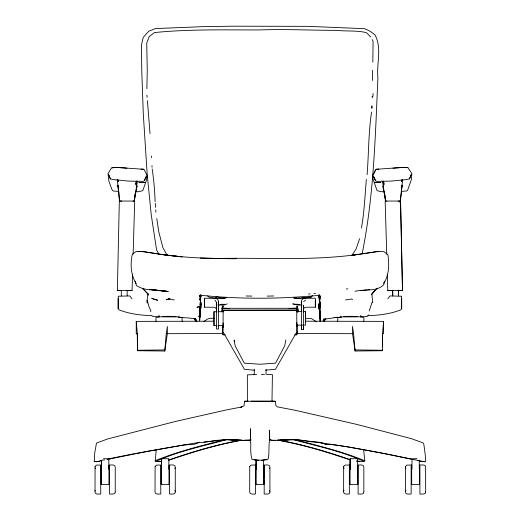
<?xml version="1.0" encoding="UTF-8"?>
<svg xmlns="http://www.w3.org/2000/svg" width="520" height="520" viewBox="0 0 520 520"><rect width="100%" height="100%" fill="white"/><g stroke="black" fill="none" stroke-linecap="round" stroke-linejoin="round"><path stroke-width="0.78" d="M109.155 484.432L109.174 465.069L109.187 484.432L101.237 484.432L101.251 465.049L101.257 465.634M169.175 484.432L169.195 465.069L169.208 484.432L161.258 484.432L161.272 465.049L161.278 465.634M216.392 325.715L216.431 328.998L218.478 329.075L218.504 325.605M216.392 312.046L216.379 302.231L214.89 299.995M218.504 326.086L218.498 301.308L217.834 299.468L216.236 298.37L204.522 298.226L204.542 307.216L214.37 307.262L215.56 307.794L216.372 309.088M255.905 479.018L255.918 465.049L255.905 484.432L263.855 484.432L263.855 479.954M255.938 484.432L255.938 479.915M263.822 478.589L263.842 465.25M303.492 312.026L303.511 309.036L304.467 307.645L305.819 307.236L315.322 307.216L315.361 298.226L304.142 298.298L302.029 299.468L301.366 301.308L301.392 329.355L303.472 329.381L303.472 325.715M349.83 479.018L349.85 465.049L349.837 484.432L357.786 484.432L357.786 479.954M349.863 484.432L349.869 479.915M357.754 478.589L357.773 465.348M372.593 80.541L372.606 70.343M367.841 315.647C378.957 315.308 390.455 314.022 400.816 309.81L401.661 308.646L401.596 296.218L390.052 295.939L387.862 298.76M411.671 479.915L411.671 484.432M411.638 479.018L411.651 465.049M419.588 479.954L419.588 484.432L411.638 484.432L411.658 466.102M419.556 478.589L419.569 465.056L419.575 465.66M204.522 298.226L204.542 307.216M315.322 307.216L315.347 300.177M305.292 321.204L383.611 321.373L383.617 333.781L382.551 333.457L382.46 346.697M101.251 465.459L101.237 484.432M161.272 465.459L161.258 484.432M216.431 311.714L214 311.714L213.947 322.14L214.019 325.592L216.444 325.579M223.08 322.927L223.061 327.685L223.165 310.213L296.738 310.173L296.836 326.222L296.79 322.309M223.119 311.825L223.125 310.239L296.738 310.173L296.68 311.344M272.181 401.232L275.334 401.245L275.88 405.541L277.316 406.861L294.788 410.189L356.558 424.359L411.229 438.613L422.962 442.832L423.911 444.626L425.23 454.863L425.737 461.409L424.86 461.832C392.678 455.312 360.139 448.461 327.496 443.768C314.977 442.228 302.497 439.686 289.861 439.562C283.108 439.134 276.237 441.396 269.588 439.751L269.328 430.151L269.724 442.228L269.074 442.956M401.674 298.441L401.661 308.646M137.852 333.775L136.24 333.781L136.247 321.373L213.759 321.204M201.338 306.858L199.966 311.37L201.156 303.843L200.089 311.24L200.947 302.296L199.836 316.407L200.109 306.481L200.025 314.158L198.855 316.647L200.025 314.158L200.109 306.481M214 311.714L214.019 325.592M296.953 311.48L296.745 308.302M412.029 458.712L411.905 469.378M101.595 460.33L101.51 469.196L101.608 460.33M164.762 351.019L166.283 333.502L167.362 326.476L167.369 333.365L164.762 351.019L137.456 350.721L137.299 333.093L136.247 321.373M107.029 459.491L150.234 450.808L195.254 443.034L205.484 442.163L216.483 440.356L228.078 439.498L244.133 440.466L249.281 440.271L250.51 439.849L250.601 428.727L250.517 440.979L250.139 442.228L250.803 443.112C250.725 448.5 250.419 454.318 252.05 459.42L261.404 460.285L267.325 459.706L268.3 458.621L268.86 453.915L269.106 443.677M319.761 306.663L319.995 316.017L319.761 306.663L319.839 314.158L320.632 316.823L319.839 314.158L318.714 303.771L320.067 314.997M372.834 62.264L373.1 41.398L372.093 39.514M101.504 469.378L101.608 460.239M161.525 469.378L161.649 458.712L161.531 469.196L161.629 458.712L168.811 458.712L168.916 469.378M218.498 301.308L218.465 311.402M254.202 374.901L254.267 369.181M256.172 469.378L256.276 460.239M266.019 374.348L266.078 369.35M301.399 311.402L301.366 301.308M350.097 469.378L350.22 458.712L357.39 458.712L357.494 469.378M225.329 334.854L223.113 334.841L222.586 333.522L222.742 325.598M199.972 311.857L199.986 311.311L199.933 312.93M271.973 401.947L272.409 374.647L266.838 374.504M117.358 290.251L118.898 290.589M303.095 311.532L305.526 311.526L305.494 325.097L296.589 325.15M119.327 201.058L117.358 290.576L121.323 290.576M152.016 315.647C140.901 315.308 129.402 314.022 119.041 309.81L118.196 308.646L118.261 296.218L129.805 295.939L131.995 298.76M146.868 88.673L147.264 70.317L146.725 43.108L149.214 36.556L154.447 32.578C189.378 29.016 224.517 30.017 259.597 29.939C285.363 29.003 311.103 30.342 336.863 30.362C346.658 31.473 356.798 30.264 366.392 32.649L370.754 37.005M363.838 321.38L363.928 317.558C355.426 315.971 346.281 315.809 337.799 317.681L337.707 321.477M132.542 274.437L132.067 290.563L126.887 290.583M133.133 254.274L134.693 201.052L133.133 201.045M199.791 317.779L199.888 314.548M199.686 320.938L199.881 314.886M371.793 108.147L371.878 105.775M372.151 97.884L372.203 96.304M199.817 315.224L199.647 319.846L200.031 312.514M104.683 459.869C101.075 459.81 97.877 462.514 94.263 461.572L94.712 452.953L96.492 443.047L107.653 438.951L175.565 421.421L225.933 410.04L241.833 406.939L240.519 407.505M178.952 317.681L179.036 316.173M297.031 324.779L296.738 330.128L297.271 333.522L296.745 334.841L294.528 334.854M161.811 461.136L157.267 461.63L155.214 461.11L156.208 449.839M383.611 321.373L382.558 333.093L382.401 350.721L355.095 351.019L352.488 333.365L352.495 326.476L353.574 333.502L355.095 351.019M371.911 108.082L372.047 106.463M372.847 96.759L373.113 93.522M221.871 311.974L222.339 306.592L222.02 308.769M371.566 112.119C368.387 132.873 368.791 153.888 367.081 174.701M372.781 302.62L371.859 294.236L374.978 290.355L371.28 294.736L377.306 288.23M400.212 202.274L402.656 179.634M166.9 333.691L222.586 333.522L222.658 332.781L223.113 334.841M360.711 316.732L360.854 315.283M400.107 203.151L402.044 186.192L402.844 185.666L401.557 185.159M361.459 228.033C364.293 211.958 364.995 195.631 366.327 179.387M248.047 401.245L244.536 401.251L244.036 405.893L240.604 407.433M136.292 181.175L135.941 184.366L136.838 181.5M136.318 181.175L135.941 184.366L136.78 181.5M134.251 201.13L137.384 181.044M134.206 201.344L135.304 193.33L134.297 201.233M200.759 295.302L200.48 297.297L201.181 295.132M200.525 294.834L199.764 300.163L200.59 294.911M150.69 311.766L150.839 310.707L149.013 306.826L147.212 300.365L147.738 302.178M222.658 308.262L223.002 306.007L222.553 308.347M147.154 175.584L146.53 179.972L142.785 190.651L138.619 191.698L135.59 191.789M222.586 333.522L223.119 330.128L222.865 325.539M223.002 306.007L222.521 308.548M226.083 297.369L225.959 298.11L219.291 298.636L210.093 297.362L208.78 297.024L207.675 295.854M200.746 295.815L200.48 297.297L200.766 295.607M285.825 339.944L284.739 345.787L275.574 363.142L259.954 364.247L244.29 363.155L235.15 345.865L234.058 339.996L234.806 341.4M296.745 334.841L297.05 333.469M135.466 193.687L137.169 186.095L136.142 185.978M362.219 253.377C373.913 195.631 375.278 136.363 377.916 77.681C376.376 63.596 382.226 47.996 374.972 34.905C371.839 32.389 368.16 29.679 364.195 28.678L307.99 26.338L231.959 26.195L202.501 26.676L155.467 28.574L148.752 31.18L143.227 37.427L141.466 45.058L141.778 71.325L143.292 113.789L147.141 173.83L151.222 214.721L156.618 250.107L159.016 254.267M200.304 295.38L199.979 296.738L200.375 295.295M279.806 440.375L297.329 439.589M359.567 238.7L356.232 248.722L352.014 255.333M372.125 302.178L369.181 311.038M402.168 179.342L401.466 181.525L402.304 179.582M409.468 178.912L411.281 174.46L409.468 178.912L406.244 179.602L391.313 181.097L376.441 181.369L375.414 180.615L373.646 176.683L375.492 180.369M269.295 439.862L269.471 439.433M385.56 201.233L382.473 181.044M324.084 318.702L323.076 320.899L324.259 319.228L337.441 317.272L334.048 317.473L341.062 317.226M383.721 283.524C389.194 274.969 389.35 264.413 387.875 254.69L383.935 251.7L378.969 251.355L351.871 255.327L378.969 251.355M384.267 191.789L381.238 191.698L377.072 190.651L373.328 179.972L372.554 175.89L376.051 169.299L378.736 169.097M372.554 175.89L374.01 177.411L372.554 175.89L375.486 170.034M144.365 180.369L146.211 176.683L144.443 180.615L143.416 181.369L128.544 181.097L113.614 179.602L110.39 178.912L108.576 174.46L110.39 178.912M94.263 461.572L94.491 461.136M325.468 318.611L324.116 321.139L325.507 318.454M324.24 321.353L325.786 318.565M296.719 332.014L275.438 369.317L265.61 370.13M368.498 314.951L367.783 316.095L366.6 316.543L360.366 316.68M155.214 461.11L155.558 460.571C177.886 451.445 201.318 445.731 224.582 439.725M383.929 282.321L384.696 281.183L383.675 284.784C376.382 292.136 364.273 288.886 355.01 291.324M345.534 299.949L351.566 299.039L352.612 299.468M200.174 295.113L199.381 296.192L201.006 295.295C240.162 299.306 279.78 299.072 318.942 295.347L320.671 296.179M147.31 175.89L145.847 177.411L147.31 175.89L144.372 170.034L143.806 169.299L141.122 169.097M312.488 295.614L311.123 297.122L300.541 298.63L293.904 298.11L296.881 298.545M95.01 491.094L95.492 490.613M174.785 468.416L175.266 467.935M269.432 468.416L269.913 467.935M343.61 491.094L344.091 490.613M405.412 491.094L405.893 490.613M216.756 296.582L215.657 297.622L216.911 296.992L220.422 297.622M143.806 169.299L115.486 167.336L111.456 168.071L108.004 173.674L109.012 181.701L112.327 190.417L113.341 191.009L118.749 191.38M303.635 301.646L305.572 300.17M136.312 186.686L137.169 186.095M203.899 321.451L207.799 318.89L210.093 318.298L214.097 318.292M101.777 460.382L99.145 461.539L95.726 461.565M199.29 442.195L194.669 444.229L183.391 445.049L135.817 453.466M170.027 298.636L166.16 299.761L168.311 299.039L174.35 299.949M226.233 439.771C202.858 446.108 178.769 451.132 156.559 461.097L158.067 461.701L161.258 461.376M296.231 297.752L294.944 298.266L293.872 297.459M227.227 303.875L224.133 305.026L217.815 305.071M363.233 461.584L364.793 461.038L363.603 449.332M168.532 460.083C192.309 451.757 216.58 444.568 241.404 440.167M168.994 460.174C192.888 451.971 217.172 444.587 242.067 440.147M266.208 459.531L261.534 460.272M136.24 333.781L137.306 333.457L137.456 350.721M108.245 459.257L110.89 458.458M167.453 299.403L169.383 298.825M118.3 185.159L117.013 185.666L118.456 186.186M368.069 289.77L369.506 289.393M111.553 458.257L134.27 453.681M287.365 439.764L281.288 440.44M137.826 251.368L143.852 251.719L161.967 254.488L182.111 256.847L164.886 254.989L143.852 251.719L137.826 251.368L135.948 251.68L132.314 254.183C130.195 263.881 130.702 274.924 136.142 283.543M219.863 304.584L224.835 304.311L221 304.363L222.125 304.226M346.3 289.022L347.9 288.841M289.003 308.653L294.996 308.165L296.601 308.581M357.565 254.488C310.278 261.105 262.431 257.374 214.87 258.531L234.078 258.7M360.822 290.563L367.263 289.861M269.197 439.913L270.413 439.784L272.019 440.518L275.19 440.219M251.238 439.998L243.952 440.18M308.49 294.021L310.043 293.885M313.931 293.54L315.49 293.404M393.029 168.129L404.372 167.336L407.921 167.667L411.853 173.674L411.424 179.472L407.531 190.417L406.517 191.009L401.109 191.38M376.051 169.299L404.372 167.336L407.921 167.667M304.291 297.596L311.123 297.122L302.413 297.635L304.291 297.596L301.522 297.297M111.937 167.667L115.486 167.336L126.828 168.129M203.892 441.968L227.89 439.608L241.059 440.076M278.428 440.102L297.55 439.354M280.852 440.018L297.408 439.309M383.715 185.978L382.688 186.095L384.391 193.687M300.463 297.921L294.944 298.266L294.06 297.206M297.739 304.226L295.029 304.311L300.001 304.584M162.597 316.875L176.085 316.894M343.772 316.894L357.26 316.875M290.57 439.693L296.342 439.537L310.798 441.812L318.416 442.111M267.215 296.108L273.689 295.984M137.267 350.253L164.886 349.934M134.459 201.058L119.294 201.058L121.726 201.058M400.959 290.589L402.5 290.576L400.569 201.058L385.164 201.052L386.731 254.28M386.724 201.045L385.398 201.058M218.062 325.565L223.73 325.539M251.192 401.238L275.334 401.245M244.536 401.251L246.974 401.238M392.971 290.583L387.79 290.563L387.316 274.437M397.735 290.583L402.5 290.576L400.53 201.058L398.132 201.058M222.15 311.415L222.281 308.302M218.049 311.708L223.717 311.695M296.615 311.545L301.47 311.538M121.225 290.57L117.358 290.576L132.06 290.57L127.419 290.563M222.15 308.302L296.972 308.302M305.539 318.286L311.747 318.714L316.219 321.666M247.162 401.206L272.701 401.206M103.46 458.712L108.062 458.712M412.938 458.712L417.027 458.712M393.211 290.563L387.79 290.563L402.5 290.576L397.859 290.57M297.2 332.781L297.271 333.522L352.957 333.691M256.685 374.472L247.344 374.875L247.39 401.629M261.372 374.485L264.498 374.498M302.048 305.071L297.239 305.052L292.663 303.862M424.099 461.546L420.901 461.519L417.606 460.337M401.401 186.186L402.044 186.192M161.967 254.488C186.667 258.043 211.653 258.603 236.574 258.707M354.972 349.934L382.59 350.253M223.561 308.25L229.359 308.418M246.175 295.984L251.843 296.094M200.233 258.057L222.385 258.544M226.935 439.66L240.058 440.297M159.432 316.706L153.257 316.543L152.081 316.095M226.583 439.666L238.576 440.486M178.393 317.382L188.253 317.928L195.611 318.929L196.879 321.796L195.52 318.474M254.508 370.201L244.426 369.324L223.151 332.02M319.137 442.293L326.326 444.392L333.496 444.788L347.016 446.713L384.625 453.531L412.925 459.466M219.797 297.889L224.341 298.188L223.028 297.603M150.501 289.478L159.347 290.641L149.786 289.413M356.616 461.019L359.775 461.279M356.726 461.195L361.862 461.708L363.356 461.13C341.022 451.035 316.764 446.017 293.183 439.608M157.729 290.511L168.071 291.519L150.183 289.361M254.131 459.966L258.531 460.479M293.391 303.959L294.846 304.161M277.257 440.135C302.101 444.412 326.287 451.828 350.129 459.914M278.109 440.089C302.764 444.36 326.833 451.542 350.447 459.765M165.613 291.506L161.889 290.908L168.071 291.519C157.703 289.296 145.665 291.7 136.454 285.591L135.167 281.183M319.943 442.169L326.326 444.392M293.858 439.244C317.616 445.77 341.776 451.152 364.618 460.72L364.793 461.038M168.513 255.625L166.536 254.248L162.877 247.54L158.802 231.92L156.767 218.536M405.412 467.935L405.893 468.416M343.61 467.935L344.091 468.416M269.432 490.613L269.913 491.094M174.785 490.613L175.266 491.094M95.01 467.935L95.492 468.416M147.134 303.056L146.946 301.164L148.005 294.281L148.18 295.146L147.654 293.351L148.031 294.06L142.851 288.606M148.031 294.06L142.642 288.405M319.131 296.309L318.877 295.99L319.813 305.351L319.371 297.173M194.136 318.338L195.858 321.477M319.014 295.25L320.236 307.97L319.261 295.783L319.813 305.351L319.189 297.063M250.367 439.524L250.51 439.849M117.552 179.582L118.391 181.525L117.689 179.342M195.78 321.288L194.545 318.377L195.826 321.718M319.885 311.337L320.132 321.341L319.937 311.48L318.396 306.566L319.885 311.337L320.106 319.195M383.019 181.5L383.916 184.366L383.565 181.175L383.916 184.366L383.078 181.5M319.442 295.061L320.138 297.7L319.586 295.36M297.668 310.408L297.043 307.723L297.589 312.078M297.635 310.017L296.92 306.209L297.772 312.097M298.207 310.934L297.525 306.592L297.993 311.974M117.812 186.192L118.866 193.069L117.202 179.634M385.658 201.344L384.553 193.33L385.606 201.13M159.003 315.283L159.146 316.732M319.124 294.964L320.177 305.87L319.209 295.464M119.594 201.597L118.768 193.037L119.574 201.506M146.906 95.049L147.121 97.435M147.413 100.62L150.013 133.595M319.105 294.723L320.125 306.527M155.103 201.714C154.772 190.658 153.816 179.738 152.159 168.844M155.227 203.327L155.545 207.363M155.734 209.781L155.922 212.206M151.379 156.026L151.476 157.625M151.964 165.64L152.061 167.239M340.828 316.173L340.906 317.681M320.177 317.194L320.255 318.656L319.8 311.493M297.096 324.805L297.271 333.522M182.156 321.477L182.058 317.681C173.576 315.809 164.43 315.971 155.928 317.558L156.019 321.38M411.651 465.049L411.658 465.634M303.511 309.036L303.466 305.188L303.472 329.381M419.211 460.239L419.296 469.378M301.36 325.605L301.392 329.355M263.478 460.239L263.562 469.378M108.791 458.712L108.895 469.378M357.773 465.81L357.773 465.406M305.546 322.355L305.526 311.526M263.842 465.53L263.822 484.432M419.575 465.966L419.556 484.432M357.773 465.966L357.754 484.432M216.379 302.231L216.392 326.021M118.183 298.441L118.196 308.646M127.147 290.206L127.147 295.861M121.303 290.206L121.303 295.861M392.71 290.206L392.71 295.861L392.71 290.206M398.554 290.206L398.554 295.861L398.554 290.206M101.588 460.298L101.523 469.014L101.595 460.298M161.629 458.712L161.551 469.014L161.629 458.712M256.262 460.298L256.197 469.014L256.262 460.298M350.2 458.712L350.11 469.196L350.22 458.712M256.262 460.33L256.178 469.196L256.276 460.33M200.739 296.289L200.05 305.351L200.987 295.99L200.739 296.289M95.076 466.492L95.01 492.031C95.192 494.851 98.956 493.942 100.744 494L100.744 465.029L96.466 465.101L95.076 466.492M115.245 492.031C115.056 494.851 111.293 493.942 109.512 494L109.512 465.029C111.293 465.094 115.056 464.178 115.245 467.006L115.245 492.031M155.097 466.492L155.031 492.031C155.214 494.851 158.977 493.942 160.765 494L160.765 465.029L156.488 465.101L155.097 466.492M175.266 492.031C175.084 494.851 171.321 493.942 169.533 494L169.533 465.029C171.321 465.094 175.084 464.178 175.266 467.006L175.266 492.031M249.743 466.492L249.678 492.031C249.86 494.851 253.624 493.942 255.411 494L255.411 465.029L251.134 465.101L249.743 466.492M269.913 492.031C269.724 494.851 265.967 493.942 264.18 494L264.18 465.029C265.967 465.094 269.724 464.178 269.913 467.006L269.913 492.031M343.675 466.492L343.61 492.031C343.791 494.851 347.555 493.942 349.343 494L349.343 465.029L345.066 465.101L343.675 466.492M363.844 492.031C363.656 494.851 359.892 493.942 358.104 494L358.104 465.029C359.892 465.094 363.656 464.178 363.844 467.006L363.844 492.031M405.476 466.492L405.412 492.031C405.594 494.851 409.357 493.942 411.144 494L411.144 465.029L406.868 465.101L405.476 466.492M425.646 492.031C425.457 494.851 421.7 493.942 419.913 494L419.913 465.029C421.7 465.094 425.457 464.178 425.646 467.006L425.646 492.031M199.739 306.527L197.061 307.262L199.739 306.527M144.957 182.39L139.009 182.526L144.957 182.39M380.848 182.526L374.901 182.39L380.848 182.526M157.625 300.228L151.873 298.5L157.625 300.228M320.112 299.26L319.442 295.367L320.112 299.26"/></g></svg>
